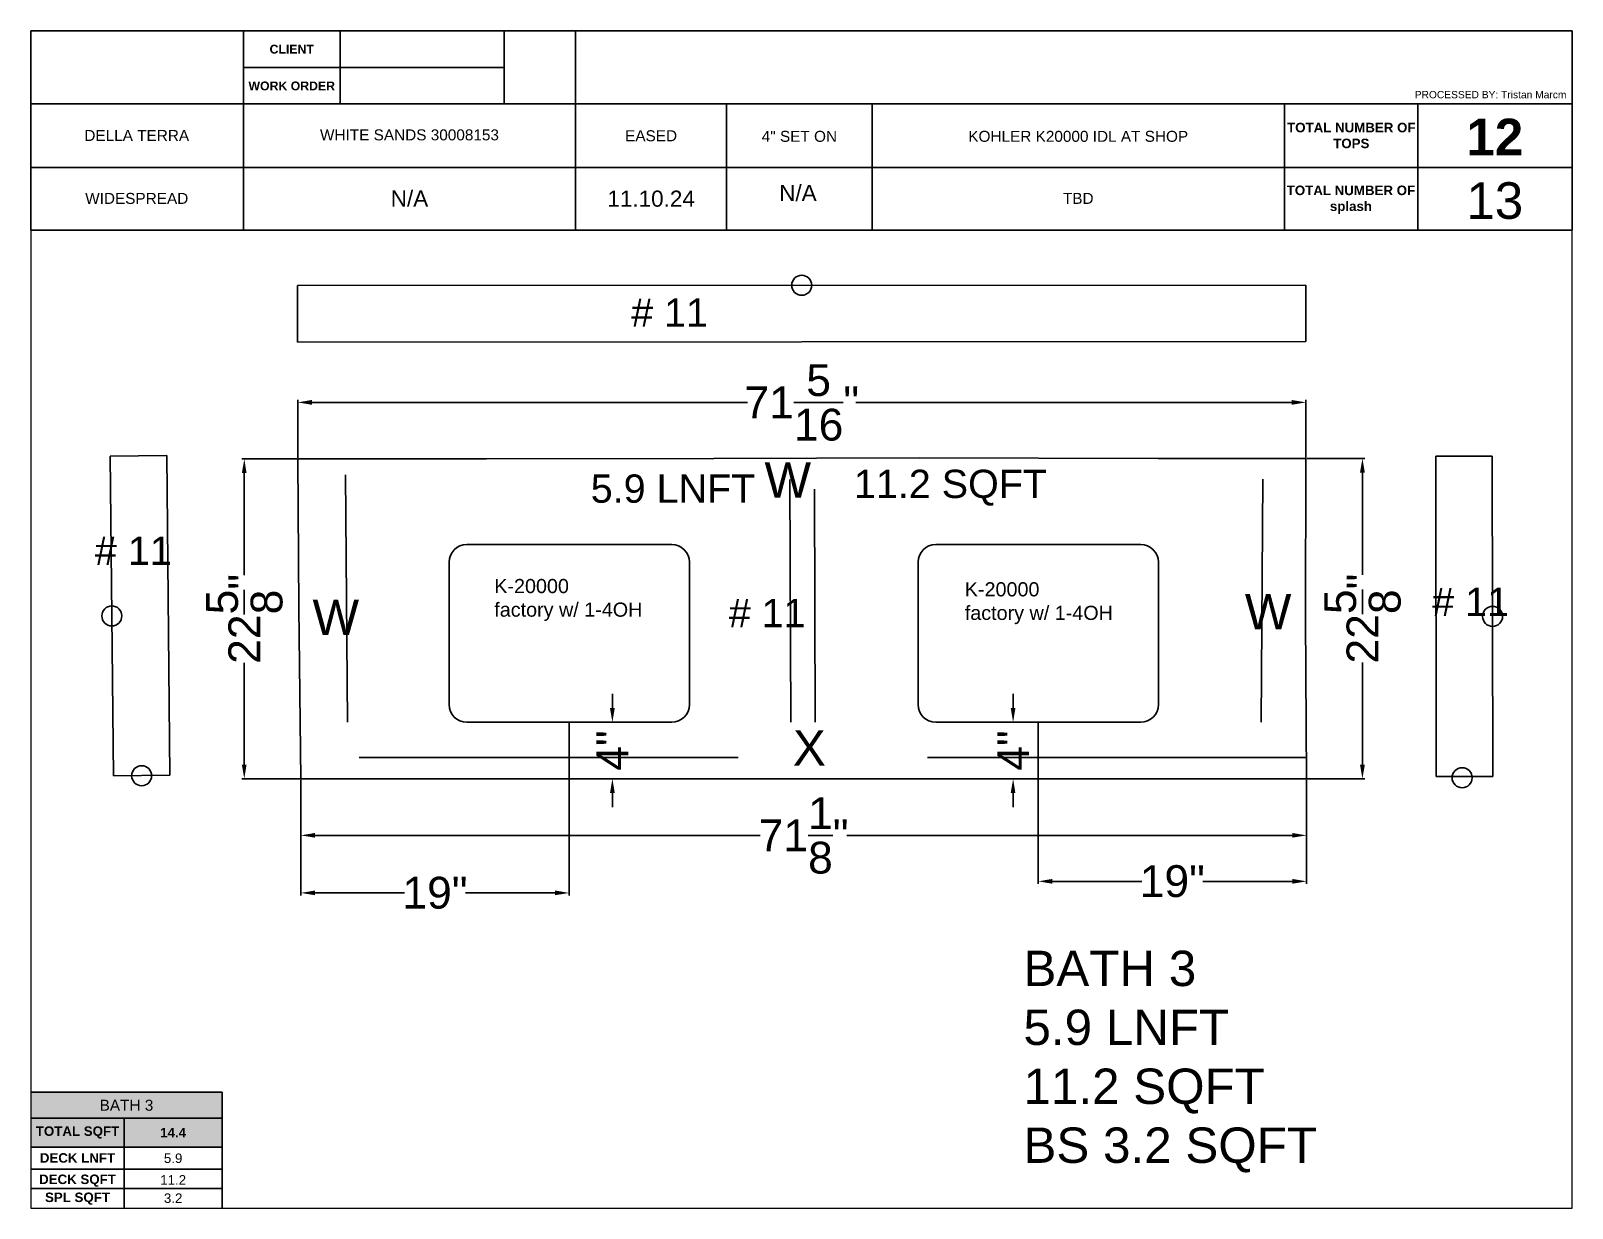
# Paper-space layout '#7 - BATH3' of a CAD drawing. Extents: x 0.2 to 10.8, y 0.2 to 8.3.
# The model-space entities are those that its viewports show. They can reach past a viewport. Long polylines and large blocks are cut down to what shows.
import ezdxf
from ezdxf.enums import TextEntityAlignment as Align

# ---------------------------------------------------------------- set-up
doc = ezdxf.new("R2010")
doc.units = 0
doc.header["$MEASUREMENT"] = 0
doc.linetypes.add('DASHED', pattern=[0.75, 0.5, -0.25])
doc.layers.get('0').update_dxf_attribs({"linetype": 'CONTINUOUS'})
doc.layers.get('Defpoints').update_dxf_attribs({"linetype": 'CONTINUOUS'})
for name, color, linetype in [('_CURVE', 7, 'CONTINUOUS'), ('BACK_SPLASH', 211, 'CONTINUOUS'), ('BLUE_BLUE', 5, 'CONTINUOUS'), ('GREEN_TEXT', 90, 'CONTINUOUS'), ('ORANGE_CABS', 30, 'DASHED'), ('RED_WALL', 1, 'CONTINUOUS')]:
    doc.layers.add(name, color=color, linetype=linetype)
doc.styles.add('Bold', font='arialbd.ttf')
doc.styles.add('Model Text', font='arial.ttf', dxfattribs={"height": 2})
doc.styles.get("Standard").update_dxf_attribs({"font": 'arial.ttf'})
doc.dimstyles.get("Standard").update_dxf_attribs({"dimtxt": 2.25, "dimasz": 1, "dimexe": 0.18, "dimexo": 0.0625, "dimgap": 0.09, "dimtad": 0, "dimdec": 4, "dimzin": 0, "dimdsep": 46, "dimlunit": 5, "dimtxsty": 'Standard', "dimcen": 1, "dimclrd": 3, "dimclre": 3, "dimadec": 0, "dimazin": 0, "dimtfac": 1, "dimtdec": 4, "dimtofl": 0, "dimtmove": 0, "dimatfit": 3, "dimfxl": 1, "dimtolj": 1, "dimtzin": 0, "dimarcsym": 0})

# ---------------------------------------------------------------- blocks, each defined once
blk = doc.blocks.new('*D156')
at = {"color": 3, "linetype": 'Continuous', "lineweight": -2, "transparency": 16777216}
for p, q in [((12.12, -597.52), (12.12, -593.4)), ((13.12, -593.58), (43.95, -593.58)), ((82.44, -593.58), (51.61, -593.58)), ((83.44, -597.48), (83.44, -593.4))]:
    blk.add_line(p, q, dxfattribs=at)
at = {"color": 3, "linetype": 'Continuous', "transparency": 16777216}
for points in [[(13.12, -593.41), (13.12, -593.75), (12.12, -593.58)], [(82.44, -593.41), (82.44, -593.75), (83.44, -593.58)]]:
    blk.add_solid(points, dxfattribs=at)
at = {"layer": 'Defpoints', "color": 0, "linetype": 'Continuous', "transparency": 16777216}
for p in [(83.44, -593.58), (12.12, -597.58), (83.44, -597.54)]:
    blk.add_point(p, dxfattribs=at)
at = {"color": 0, "linetype": 'Continuous', "transparency": 16777216, "insert": (47.78, -593.58), "char_height": 2.25, "attachment_point": 5}
blk.add_mtext('\\A1;71{\\H1x;\\S5/16;}"', dxfattribs=at)
blk = doc.blocks.new('*D157')
at = {"color": 3, "linetype": 'Continuous', "lineweight": -2, "transparency": 16777216}
for p, q in [((83.5, -597.54), (87.62, -597.54)), ((87.44, -598.54), (87.44, -605.77)), ((87.44, -619.2), (87.44, -611.97)), ((83.54, -620.2), (87.62, -620.2))]:
    blk.add_line(p, q, dxfattribs=at)
at = {"color": 3, "linetype": 'Continuous', "transparency": 16777216}
for points in [[(87.27, -598.54), (87.61, -598.54), (87.44, -597.54)], [(87.27, -619.2), (87.61, -619.2), (87.44, -620.2)]]:
    blk.add_solid(points, dxfattribs=at)
at = {"layer": 'Defpoints', "color": 0, "linetype": 'Continuous', "transparency": 16777216}
for p in [(83.44, -597.54), (83.48, -620.2), (87.44, -620.2)]:
    blk.add_point(p, dxfattribs=at)
at = {"color": 0, "linetype": 'Continuous', "transparency": 16777216, "insert": (87.44, -608.87), "char_height": 2.25, "attachment_point": 5, "rotation": 90}
blk.add_mtext('\\A1;22{\\H1x;\\S5/8;}"', dxfattribs=at)
blk = doc.blocks.new('*D158')
at = {"color": 3, "linetype": 'Continuous', "lineweight": -2, "transparency": 16777216}
for p, q in [((12.34, -620.26), (12.34, -624.38)), ((83.48, -620.26), (83.48, -624.38)), ((13.34, -624.2), (44.84, -624.2)), ((82.48, -624.2), (50.97, -624.2))]:
    blk.add_line(p, q, dxfattribs=at)
at = {"color": 3, "linetype": 'Continuous', "transparency": 16777216}
for points in [[(13.34, -624.03), (13.34, -624.36), (12.34, -624.2)], [(82.48, -624.03), (82.48, -624.36), (83.48, -624.2)]]:
    blk.add_solid(points, dxfattribs=at)
at = {"layer": 'Defpoints', "color": 0, "linetype": 'Continuous', "transparency": 16777216}
for p in [(12.34, -620.2), (83.48, -620.2), (12.34, -624.2)]:
    blk.add_point(p, dxfattribs=at)
at = {"color": 0, "linetype": 'Continuous', "transparency": 16777216, "insert": (47.91, -624.2), "char_height": 2.25, "attachment_point": 5}
blk.add_mtext('\\A1;71{\\H1x;\\S1/8;}"', dxfattribs=at)
blk = doc.blocks.new('*D159')
at = {"color": 3, "linetype": 'Continuous', "lineweight": -2, "transparency": 16777216}
for p, q in [((12.06, -597.58), (8.16, -597.58)), ((8.34, -598.58), (8.34, -605.79)), ((8.34, -619.2), (8.34, -611.99)), ((12.28, -620.2), (8.16, -620.2))]:
    blk.add_line(p, q, dxfattribs=at)
at = {"color": 3, "linetype": 'Continuous', "transparency": 16777216}
for points in [[(8.17, -598.58), (8.5, -598.58), (8.34, -597.58)], [(8.17, -619.2), (8.5, -619.2), (8.34, -620.2)]]:
    blk.add_solid(points, dxfattribs=at)
at = {"layer": 'Defpoints', "color": 0, "linetype": 'Continuous', "transparency": 16777216}
for p in [(8.34, -597.58), (12.12, -597.58), (12.34, -620.2)]:
    blk.add_point(p, dxfattribs=at)
at = {"color": 0, "linetype": 'Continuous', "transparency": 16777216, "insert": (8.34, -608.89), "char_height": 2.25, "attachment_point": 5, "rotation": 90}
blk.add_mtext('\\A1;22{\\H1x;\\S5/8;}"', dxfattribs=at)
blk = doc.blocks.new('*D180')
at = {"color": 3, "linetype": 'Continuous', "lineweight": -2, "transparency": 16777216}
for p, q in [((31.33, -616.26), (31.33, -628.45)), ((12.34, -620.26), (12.34, -628.45)), ((13.34, -628.27), (19.68, -628.27)), ((30.33, -628.27), (23.98, -628.27))]:
    blk.add_line(p, q, dxfattribs=at)
at = {"color": 3, "linetype": 'Continuous', "transparency": 16777216}
for points in [[(13.34, -628.1), (13.34, -628.43), (12.34, -628.27)], [(30.33, -628.1), (30.33, -628.43), (31.33, -628.27)]]:
    blk.add_solid(points, dxfattribs=at)
at = {"layer": 'Defpoints', "color": 0, "linetype": 'Continuous', "transparency": 16777216}
for p in [(31.33, -616.2), (12.34, -620.2), (12.34, -628.27)]:
    blk.add_point(p, dxfattribs=at)
at = {"color": 0, "linetype": 'Continuous', "transparency": 16777216, "insert": (21.83, -628.27), "char_height": 2.25, "attachment_point": 5}
blk.add_mtext('\\A1;19"', dxfattribs=at)
blk = doc.blocks.new('*D181')
at = {"color": 3, "linetype": 'Continuous', "lineweight": -2, "transparency": 16777216}
for p, q in [((64.51, -616.26), (64.51, -627.63)), ((83.48, -620.26), (83.48, -627.63)), ((65.51, -627.45), (71.84, -627.45)), ((82.48, -627.45), (76.14, -627.45))]:
    blk.add_line(p, q, dxfattribs=at)
at = {"color": 3, "linetype": 'Continuous', "transparency": 16777216}
for points in [[(65.51, -627.28), (65.51, -627.62), (64.51, -627.45)], [(82.48, -627.28), (82.48, -627.62), (83.48, -627.45)]]:
    blk.add_solid(points, dxfattribs=at)
at = {"layer": 'Defpoints', "color": 0, "linetype": 'Continuous', "transparency": 16777216}
for p in [(64.51, -616.2), (83.48, -620.2), (83.48, -627.45)]:
    blk.add_point(p, dxfattribs=at)
at = {"color": 0, "linetype": 'Continuous', "transparency": 16777216, "insert": (73.99, -627.45), "char_height": 2.25, "attachment_point": 5}
blk.add_mtext('\\A1;19"', dxfattribs=at)
blk = doc.blocks.new('*D182')
at = {"color": 3, "linetype": 'Continuous', "lineweight": -2, "transparency": 16777216}
for p, q in [((62.73, -615.2), (62.73, -614.2)), ((64.45, -616.2), (62.55, -616.2)), ((64.45, -620.2), (62.55, -620.2)), ((62.73, -621.2), (62.73, -622.2))]:
    blk.add_line(p, q, dxfattribs=at)
at = {"color": 3, "linetype": 'Continuous', "transparency": 16777216}
for points in [[(62.56, -615.2), (62.89, -615.2), (62.73, -616.2)], [(62.56, -621.2), (62.89, -621.2), (62.73, -620.2)]]:
    blk.add_solid(points, dxfattribs=at)
at = {"layer": 'Defpoints', "color": 0, "linetype": 'Continuous', "transparency": 16777216}
for p in [(64.51, -616.2), (62.73, -620.2), (64.51, -620.2)]:
    blk.add_point(p, dxfattribs=at)
at = {"color": 0, "linetype": 'Continuous', "transparency": 16777216, "insert": (62.73, -618.2), "char_height": 2.25, "attachment_point": 5, "rotation": 90}
blk.add_mtext('\\A1;4"', dxfattribs=at)
blk = doc.blocks.new('*D183')
at = {"color": 3, "linetype": 'Continuous', "lineweight": -2, "transparency": 16777216}
for p, q in [((34.38, -615.2), (34.38, -614.2)), ((31.39, -616.2), (34.56, -616.2)), ((31.39, -620.2), (34.56, -620.2)), ((34.38, -621.2), (34.38, -622.2))]:
    blk.add_line(p, q, dxfattribs=at)
at = {"color": 3, "linetype": 'Continuous', "transparency": 16777216}
for points in [[(34.21, -615.2), (34.55, -615.2), (34.38, -616.2)], [(34.21, -621.2), (34.55, -621.2), (34.38, -620.2)]]:
    blk.add_solid(points, dxfattribs=at)
at = {"layer": 'Defpoints', "color": 0, "linetype": 'Continuous', "transparency": 16777216}
for p in [(31.33, -616.2), (34.38, -616.2), (31.33, -620.2)]:
    blk.add_point(p, dxfattribs=at)
at = {"color": 0, "linetype": 'Continuous', "transparency": 16777216, "insert": (34.38, -618.2), "char_height": 2.25, "attachment_point": 5, "rotation": 90}
blk.add_mtext('\\A1;4"', dxfattribs=at)

msp = doc.modelspace()

# ---------------------------------------------------------------- linework, layer by layer
at = {"color": 3, "linetype": 'Continuous'}
for centre in [(47.774067, -585.299552), (-1.03027, -608.681816), (96.646377, -608.712084), (1.079358, -619.980967), (94.492996, -620.123005)]:
    msp.add_circle(centre, 0.707983, dxfattribs=at)
at = {"layer": '_CURVE', "color": 4, "linetype": 'Continuous'}
for p, q in [((24.079158, -603.633364), (38.579158, -603.633364)), ((57.258063, -603.633364), (71.758063, -603.633364)), ((22.829158, -614.945864), (22.829158, -604.883364)), ((39.829158, -604.883364), (39.829158, -614.945864)), ((56.008063, -614.945864), (56.008063, -604.883364)), ((73.008063, -604.883364), (73.008063, -614.945864)), ((38.579158, -616.195864), (24.079158, -616.195864)), ((71.758063, -616.195864), (57.258063, -616.195864))]:
    msp.add_line(p, q, dxfattribs=at)
for centre, start, end in [((24.079158, -604.883364), 90, 180), ((38.579158, -604.883364), 0, 90), ((57.258063, -604.883364), 90, 180), ((71.758063, -604.883364), 0, 90), ((24.079158, -614.945864), 180, 270), ((38.579158, -614.945864), 270, 0), ((57.258063, -614.945864), 180, 270), ((71.758063, -614.945864), 270, 0)]:
    msp.add_arc(centre, 1.25, start, end, dxfattribs=at)
at = {"layer": 'BACK_SPLASH', "color": 211}
for p, q in [((12.113569, -585.31962), (83.434565, -585.279483)), ((12.113569, -585.31962), (12.11582, -589.31962)), ((83.434565, -585.279483), (83.436817, -589.279482)), ((12.11582, -589.31962), (83.436817, -589.279482)), ((-1.139993, -597.374218), (2.859819, -597.335406)), ((-0.920548, -619.989415), (-1.139993, -597.374218)), ((3.079264, -619.950603), (2.859819, -597.335406)), ((96.626443, -597.384417), (92.62645, -597.391456)), ((92.62645, -597.391456), (92.666317, -620.046791)), ((96.626443, -597.384417), (96.66631, -620.039752)), ((-0.920548, -619.989415), (3.079264, -619.950603)), ((96.66631, -620.039752), (92.666317, -620.046791))]:
    msp.add_line(p, q, dxfattribs=at)
at = {"layer": 'BLUE_BLUE', "color": 5}
msp.add_line((83.478927, -620.195863), (12.337517, -620.195863), dxfattribs=at)
at = {"layer": 'ORANGE_CABS', "color": 30, "linetype": 'DASHED', "ltscale": 0.5}
for p, q in [((15.647315, -616.195864), (15.510192, -598.692788)), ((47.011001, -616.195864), (46.925692, -599.041868)), ((80.388477, -599.014488), (80.27919, -616.196347)), ((48.736929, -616.195577), (48.674769, -599.727654)), ((83.470305, -618.695863), (12.320502, -618.695864))]:
    msp.add_line(p, q, dxfattribs=at)
at = {"layer": 'RED_WALL', "color": 1}
for p, q in [((41.557439, -597.546011), (56.076158, -597.495492)), ((56.076158, -597.495492), (73.002059, -597.556705)), ((12.118071, -597.580666), (25.478639, -597.564929)), ((12.118071, -597.580666), (12.200336, -608.101545)), ((25.478639, -597.564929), (41.557439, -597.546011)), ((73.002059, -597.556705), (83.439068, -597.540529)), ((83.413843, -608.861475), (83.439068, -597.540529)), ((12.337517, -620.195863), (12.200336, -608.101545)), ((83.413843, -608.861475), (83.478927, -620.195863)), ((31.329158, -616.195864), (31.329158, -620.195864)), ((64.508063, -616.195864), (64.508063, -620.195864))]:
    msp.add_line(p, q, dxfattribs=at)

# ---------------------------------------------------------------- texts
at = {"linetype": 'Continuous', "char_height": 2, "attachment_point": 5, "style": 'Model Text'}
for s, insert in [('# 11', (38.42498, -587.227577)), ('11.2 SQFT', (58.296692, -599.615328)), ('5.9 LNFT', (38.669682, -599.689211)), ('# 11', (0.492699, -604.068295)), ('# 11', (95.094541, -607.685017)), ('# 11', (45.331925, -608.476938))]:
    msp.add_mtext(s, dxfattribs=dict(at, insert=insert))
at = {"linetype": 'Continuous', "attachment_point": 1, "style": 'Model Text'}
for s, width, insert, char_height in [('K-20000\\Pfactory w/ 1-4OH', 22.67607236, (26.024969, -606.067751), 1), ('K-20000\\Pfactory w/ 1-4OH', 22.67607236, (59.30978, -606.2978), 1), ('{\\C3;BATH 3\\P}5.9 LNFT\\P11.2 SQFT{\\C3;\\P\\C6;BS 3.2 SQFT}', 29.66556514, (63.460224, -632.355949), 2.5)]:
    msp.add_mtext_dynamic_manual_height_columns(s, width=width, gutter_width=10, heights=[0], dxfattribs=dict(at, insert=insert, char_height=char_height))
at = {"layer": 'GREEN_TEXT', "color": 90}
for s, p in [('W', (45.139894, -597.814078)), ('W', (79.120589, -607.127065)), ('W', (13.166105, -607.535724)), ('X', (47.149949, -616.759917))]:
    msp.add_text(s, height=2.5, dxfattribs=at).set_placement(p, align=Align.TOP_LEFT)

# ---------------------------------------------------------------- dimensions: what is measured, and where the dimension line sits
at = {"linetype": 'Continuous'}
for base, p1, p2, picture, middle in [((83.439068, -593.580667), (12.118071, -597.580666), (83.439068, -597.540529), '*D156', (47.778569, -593.580667)), ((12.337517, -628.267148), (31.329158, -616.195864), (12.337517, -620.195863), '*D180', (21.833337, -628.267148)), ((83.478927, -627.449069), (64.508063, -616.195864), (83.478927, -620.195863), '*D181', (73.993495, -627.449069)), ((12.337517, -624.195863), (83.478927, -620.195863), (12.337517, -620.195863), '*D158', (47.908222, -624.195863))]:
    dim = msp.add_linear_dim(base=base, p1=p1, p2=p2, dimstyle='Standard', override={"dimpost": '"'}, dxfattribs=at)
    dim.commit()
    dim.dimension.update_dxf_attribs({"geometry": picture, "text_midpoint": middle})
for base, p1, p2, picture, middle in [((8.337704, -597.580666), (12.337517, -620.195863), (12.118071, -597.580666), '*D159', (8.337704, -608.888265)), ((87.439061, -620.195863), (83.439068, -597.540529), (83.478927, -620.195863), '*D157', (87.439061, -608.868196)), ((34.380767, -616.195864), (31.329158, -620.195863), (31.329158, -616.195864), '*D183', (34.380767, -618.195864)), ((62.726439, -620.195864), (64.508063, -616.195864), (64.508063, -620.195864), '*D182', (62.726439, -618.195864))]:
    dim = msp.add_linear_dim(base=base, p1=p1, p2=p2, angle=90, dimstyle='Standard', override={"dimpost": '"'}, dxfattribs=at)
    dim.commit()
    dim.dimension.update_dxf_attribs({"geometry": picture, "text_midpoint": middle})

psp = doc.layouts.new('#7 - BATH3')

# ---------------------------------------------------------------- hatches: boundary and pattern name
at = {"linetype": 'Continuous'}
h = psp.add_hatch(color=8, dxfattribs=at)
h.dxf.hatch_style = 1
h.paths.add_polyline_path([(1.526, 1.028), (0.219, 1.028), (0.219, 0.849), (1.526, 0.849)])
at = {"linetype": 'Continuous', "true_color": 0x7aafdf}
h = psp.add_hatch(color=143, dxfattribs=at)
h.dxf.hatch_style = 1
h.paths.add_polyline_path([(0.856, 0.849), (0.219, 0.849), (0.219, 0.651), (0.856, 0.651)])
at = {"linetype": 'Continuous', "true_color": 0xadddf7}
h = psp.add_hatch(color=141, dxfattribs=at)
h.dxf.hatch_style = 1
h.paths.add_polyline_path([(1.526, 0.651), (1.526, 0.849), (0.856, 0.849), (0.856, 0.651)])

# ---------------------------------------------------------------- linework, layer by layer
at = {"linetype": 'Continuous'}
for p, q in [((0.219, 6.915), (0.219, 8.277)), ((0.219, 8.277), (10.75, 8.277)), ((1.671, 6.915), (1.671, 8.277)), ((2.332, 7.779), (2.332, 8.277)), ((3.454, 7.779), (3.454, 8.277)), ((3.941, 6.915), (3.941, 8.277)), ((10.75, 6.915), (10.75, 8.277)), ((1.671, 8.027), (3.454, 8.027)), ((0.219, 7.779), (10.75, 7.779)), ((4.973, 6.915), (4.973, 7.779)), ((5.967, 6.915), (5.967, 7.779)), ((8.784, 6.915), (8.784, 7.779)), ((9.695, 6.915), (9.695, 7.779)), ((0.219, 7.343), (10.75, 7.343)), ((0.219, 6.915), (10.75, 6.915)), ((0.219, 1.028), (1.526, 1.028)), ((1.526, 0.235), (1.526, 1.028)), ((0.219, 0.849), (1.526, 0.849)), ((0.856, 0.235), (0.856, 0.849)), ((0.219, 0.651), (1.526, 0.651)), ((0.219, 0.502), (1.526, 0.502)), ((0.219, 0.369), (1.526, 0.369))]:
    psp.add_line(p, q, dxfattribs=at)

# ---------------------------------------------------------------- texts
at = {"linetype": 'Continuous', "attachment_point": 1, "style": 'Bold'}
for s, width, heights, insert, char_height in [('\\pxqc;CLIENT', 0.66068, [0.0617], (1.671, 8.182), 0.06), ('\\pxqc;WORK ORDER', 0.66068, [0.326], (1.671, 7.931), 0.06), ('\\pxqc;{\\C1;12}', 1.05345, [0], (9.695, 7.677), 0.25), ('\\pxqc;TOTAL SQFT', 0.63698, [0], (0.219, 0.794), 0.065), ('\\pxqc;14.4', 0.67022, [0], (0.856, 0.784), 0.065), ('\\pxqc;DECK LNFT', 0.63698, [0], (0.219, 0.611), 0.065), ('\\pxqc;DECK SQFT', 0.63698, [0], (0.219, 0.465), 0.065), ('\\pxqc;SPL SQFT', 0.63698, [0], (0.219, 0.342), 0.065)]:
    psp.add_mtext_dynamic_manual_height_columns(s, width=width, gutter_width=1, heights=heights, dxfattribs=dict(at, insert=insert, char_height=char_height))
at = {"linetype": 'Continuous', "insert": (10.711, 7.841), "char_height": 0.05, "width": 1.70098, "attachment_point": 6}
psp.add_mtext('PROCESSED BY: Tristan Marcm', dxfattribs=at)
at = {"linetype": 'Continuous'}
for s, width, insert, char_height, attachment_point in [('\\pxqc;DELLA TERRA', 1.44661, (0.219, 7.6), 0.075, 1), ('\\pxqc;WHITE SANDS 30008153', 2.26984, (1.671, 7.604), 0.075, 1), ('\\pxqc;EASED', 1.03179, (3.941, 7.598), 0.075, 1), ('\\pxqc;4" SET ON', 0.99428, (4.973, 7.594), 0.075, 1), ('\\pxqc;KOHLER K20000 IDL AT SHOP', 2.81691, (5.967, 7.594), 0.075, 1), ('\\pxqc;WIDESPREAD', 1.44661, (0.219, 7.17), 0.075, 1), ('\\pxqc;N/A', 2.26984, (1.671, 7.187), 0.11, 1), ('11.10.24', 1.03179, (4.457, 7.13), 0.11, 5), ('\\A1;\\pxqc;N/A', 0.99428, (4.963, 7.225), 0.11, 1), ('\\pxqc;TBD', 2.81691, (5.967, 7.17), 0.075, 1), ('\\pxqc;13', 1.05345, (9.695, 7.243), 0.25, 1), ('\\pxqc;BATH 3', 1.30633, (0.219, 0.976), 0.075, 1), ('\\pxqc;5.9', 0.67022, (0.856, 0.609), 0.065, 1), ('\\pxqc;11.2', 0.67022, (0.856, 0.461), 0.065, 1), ('\\pxqc;3.2', 0.67022, (0.856, 0.336), 0.065, 1)]:
    psp.add_mtext_dynamic_manual_height_columns(s, width=width, gutter_width=1, heights=[0], dxfattribs=dict(at, insert=insert, char_height=char_height, attachment_point=attachment_point))
at = {"color": 1, "linetype": 'Continuous', "char_height": 0.065, "attachment_point": 1, "style": 'Bold'}
for s, width, heights, insert in [('\\pxqc;TOTAL NUMBER OF TOPS', 0.91452, [0.19], (8.784, 7.649)), ('\\pxqc;TOTAL NUMBER OF splash', 0.90958, [0.22], (8.784, 7.22))]:
    psp.add_mtext_dynamic_manual_height_columns(s, width=width, gutter_width=1, heights=heights, dxfattribs=dict(at, insert=insert))

# ---------------------------------------------------------------- viewports
at = {"layer": '0', "linetype": 'Continuous', "view_target_point": (28.492705, 47.041378)}
psp.add_viewport(center=(5.485, 3.575), size=(10.532, 6.67951), view_center_point=(19.270798, -663.028286), view_height=69.15451727, dxfattribs=at)

doc.saveas('drawing.dxf')
